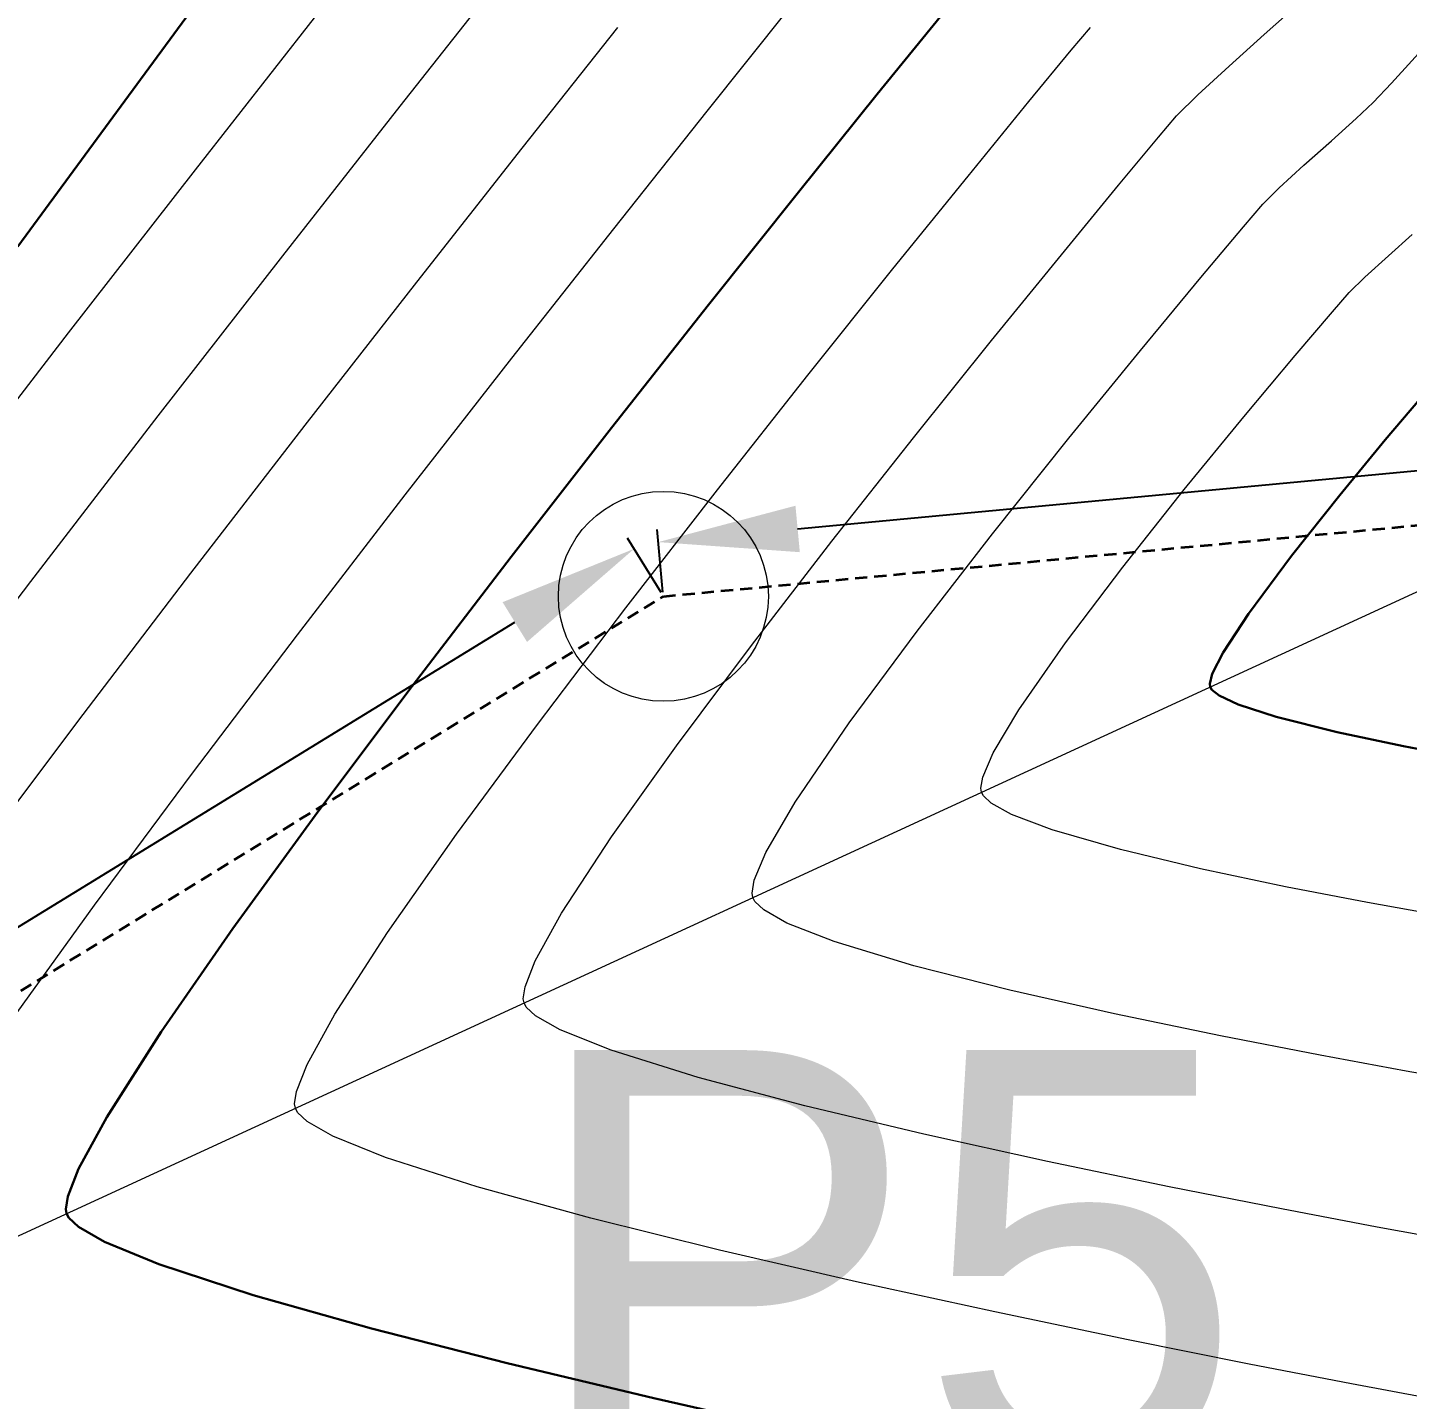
# Model space of a CAD drawing. Header units: millimetres. Extents: x 736950 to 740938, y 8500595 to 8502163.
# Drawn here: x 737808.99 to 737828.7, y 8501206.04 to 8501225.64 of the extents above; entities that cross this region are included whole.
import ezdxf
from ezdxf.enums import TextEntityAlignment as Align

# ---------------------------------------------------------------- set-up
doc = ezdxf.new("R2010")
doc.units = ezdxf.units.MM
doc.linetypes.add('DASHED', pattern=[0.75, 0.5, -0.25])
for name, color, linetype, lineweight in [('CONT-MJR', 80, 'Continuous', 30), ('CONT-MNR', 96, 'Continuous', 15), ('COTAS', 40, 'Continuous', 5), ('CUADROS', 9, 'Continuous', 20), ('PERIMETRO', 7, 'Continuous', 35), ('pista', 251, 'Continuous', 5), ('saiwite', 5, 'Continuous', 5)]:
    doc.layers.add(name, color=color, linetype=linetype, lineweight=lineweight)
doc.styles.add('COTAS', font='arial.ttf')
doc.styles.add('CUADROS', font='arial.ttf')
doc.dimstyles.new('Copy of GenDist', dxfattribs={"dimtxt": 2, "dimasz": 2, "dimexe": 0.18, "dimexo": 0.0625, "dimgap": 1, "dimtad": 2, "dimdec": 3, "dimzin": 1, "dimdsep": 46, "dimtxsty": 'COTAS', "dimcen": 0.09, "dimadec": 3, "dimazin": 0, "dimtfac": 1, "dimtdec": 3, "dimtofl": 0, "dimtmove": 0, "dimatfit": 3, "dimfxl": 1, "dimtolj": 1, "dimtzin": 0, "dimarcsym": 0})

# ---------------------------------------------------------------- blocks, each defined once
blk = doc.blocks.new('*D153')
at = {"layer": 'COTAS', "color": 0, "lineweight": -2, "transparency": 16777216}
for p, q in [((737818.0385703878, 8501217.565420175), (737817.5595984412, 8501218.345172472)), ((737761.44012939, 8501183.661887297), (737815.9496407742, 8501217.14499069)), ((737760.1207185066, 8501181.988703862), (737759.6417465601, 8501182.768456161))]:
    blk.add_line(p, q, dxfattribs=at)
at = {"layer": 'COTAS', "color": 0, "transparency": 16777216}
for points in [[(737815.7751730308, 8501217.429019064), (737816.1241085171, 8501216.860962316), (737817.6538110226, 8501218.191797148)], [(737761.2656616466, 8501183.945915671), (737761.6145971329, 8501183.377858924), (737759.7359591415, 8501182.615080837)]]:
    blk.add_solid(points, dxfattribs=at)
at = {"layer": 'Defpoints', "color": 0, "transparency": 16777216}
for p in [(737817.6538110226, 8501218.191797148), (737818.0712830899, 8501217.512164854), (737760.1534312088, 8501181.935448542)]:
    blk.add_point(p, dxfattribs=at)
at = {"layer": 'COTAS', "color": 0, "transparency": 16777216, "insert": (737787.6370107504, 8501202.125627412), "char_height": 2, "attachment_point": 5, "rotation": 31.560811543288352, "style": 'COTAS'}
blk.add_mtext('\\A1;67.972', dxfattribs=at)
blk = doc.blocks.new('*D154')
at = {"layer": 'COTAS', "color": 0, "lineweight": -2, "transparency": 16777216}
for p, q in [((737892.6454692353, 8501224.602372762), (737892.5613406893, 8501225.495133976)), ((737819.9893568559, 8501218.475581242), (737890.5870493695, 8501225.128290977)), ((737818.0654194364, 8501217.574389188), (737817.9812908905, 8501218.467150401))]:
    blk.add_line(p, q, dxfattribs=at)
at = {"layer": 'COTAS', "color": 0, "transparency": 16777216}
for points in [[(737890.5557765495, 8501225.460154086), (737890.6183221894, 8501224.79642787), (737892.578228012, 8501225.315927897)], [(737819.9580840359, 8501218.80744435), (737820.0206296758, 8501218.143718135), (737817.9981782131, 8501218.287944322)]]:
    blk.add_solid(points, dxfattribs=at)
at = {"layer": 'Defpoints', "color": 0, "transparency": 16777216}
for p in [(737892.578228012, 8501225.315927897), (737892.651332889, 8501224.54014843), (737818.0712830902, 8501217.512164855)]:
    blk.add_point(p, dxfattribs=at)
at = {"layer": 'COTAS', "color": 0, "transparency": 16777216, "insert": (737855.0985823105, 8501223.81416746), "char_height": 2, "attachment_point": 5, "rotation": 5.383318807571368, "style": 'COTAS'}
blk.add_mtext('\\A1;74.910', dxfattribs=at)

msp = doc.modelspace()

# ---------------------------------------------------------------- hatches: boundary and pattern name
at = {"layer": 'pista'}
h = msp.add_hatch(dxfattribs=at)
h.set_pattern_fill('HONEY', color=256, scale=3, angle=9.94991650582834, style=0)
h.set_pattern_definition([(9.94991650582834, (1479841.21072825, -18.49207214638591), (0.4979252195647159, 0.4170677100899267), [0.375, -0.75]), (129.9499165058283, (1479841.21072825, -18.49207214638591), (-0.6101538418184378, 0.222682034283025), [0.3749999999999999, -0.7499999999999998]), (69.94991650582834, (1479841.21072825, -18.49207214638591), (-0.112228622253722, 0.6397497443729518), [-0.75, 0.375])])
h.paths.add_polyline_path([(737744.7999806425, 8501250.923935566), (737743.4751223363, 8501250.754223157), (737756.465848178, 8501242.026572531), (737763.5739612179, 8501242.006896213), (737770.002546867, 8501243.455222024), (737769.8468594846, 8501244.342704736), (737763.4750639071, 8501242.907173423), (737756.7405500773, 8501242.925815564)])
h.paths.add_polyline_path([(737794.2809870465, 8501256.017245878), (737809.7820272583, 8501263.709828075), (737823.391616501, 8501273.483615467), (737837.0791595323, 8501280.557800073), (737851.5530432165, 8501285.77819753), (737870.8510758049, 8501293.050216693, -0.9976846880626209), (737871.0089264096, 8501292.63424804), (737865.2748787645, 8501289.581801567, 0.7845063948290762), (737866.1540430214, 8501286.121818589), (737883.2588851704, 8501291.348365877), (737897.4188924351, 8501296.516943583), (737903.2981396064, 8501301.44146652, -0.5512150924587264), (737904.1219025984, 8501301.177325813), (737906.855912117, 8501297.98174819, 0.5618964424650519), (737910.2738656431, 8501298.536066804), (737914.22079628, 8501308.558674501), (737925.6412323939, 8501300.72656757, 0.340189525830376), (737928.7023693406, 8501300.894137181), (737936.9171069289, 8501306.117412793, -0.358727273887905), (737938.1716059428, 8501305.962964654), (737943.1732157968, 8501301.051021611, 0.3417074120720416), (737946.0555081918, 8501300.709858142), (737955.8779356404, 8501307.072689936), (737971.8320576148, 8501314.464803053), (737988.5677626224, 8501323.411181662), (738023.1375471824, 8501336.282937778), (738044.4246208373, 8501357.728329657), (738061.4456776979, 8501362.208386911), (738078.9085143938, 8501363.070318012), (738112.0997810266, 8501372.051506756), (738118.6561313582, 8501373.365123207), (738128.3493353954, 8501376.976906104), (738155.2251721952, 8501366.826195797), (738176.6167526407, 8501363.543890122), (738193.8053773039, 8501353.328603027), (738204.7313956148, 8501340.877429372), (738207.705198212, 8501335.751671141), (738214.35685511, 8501331.742925933), (738229.9282901662, 8501313.374534177), (738233.5603594936, 8501308.186787868), (738234.53883727, 8501308.358438132), (738230.6417003467, 8501313.924784988), (738214.9478837823, 8501332.43754055), (738208.3676942562, 8501336.403214611), (738205.4657963786, 8501341.405035153), (738194.387784551, 8501354.029418997), (738176.9261677533, 8501364.406946706), (738155.4549153853, 8501367.70147717), (738128.3514754312, 8501377.93815071), (738118.4090486554, 8501374.233504975), (738111.8936108743, 8501372.928085677), (738078.7671659255, 8501363.964436961), (738061.3074614278, 8501363.102660457), (738043.958527311, 8501358.536303693), (738022.6381405202, 8501337.057350922), (737988.196920163, 8501324.233464561), (737971.4304040315, 8501315.270615296), (737955.4419368334, 8501307.862588815), (737945.5806043665, 8501301.47455489, -0.3391433520832071), (737943.8038299843, 8501301.693147572), (737938.8116631231, 8501306.59581691, 0.3560082385246841), (737936.4342009705, 8501306.876887502), (737928.158540546, 8501301.61487459, -0.3502196171718997), (737926.1502499409, 8501301.468794718), (737914.5128481541, 8501309.44969617, 0.4302069892023044), (737913.4330382891, 8501309.014522241), (737909.4507249827, 8501298.90206584, -0.5704007069138802), (737907.5397775185, 8501298.566836312), (737904.9064502402, 8501301.644734057, 0.4931454261128044), (737902.7202336333, 8501302.131411942), (737896.9620044216, 8501297.308254998), (737882.9728831241, 8501292.20205278), (737866.0373022418, 8501287.027224885, -0.7384715771871906), (737865.6977918843, 8501288.787355538), (737871.5108758068, 8501291.881875956, 0.9119586051647783), (737870.5337161538, 8501293.892406015), (737851.2416702455, 8501286.62264278), (737836.7183275839, 8501281.384406622), (737822.9200107896, 8501274.252970394), (737809.3164408724, 8501264.483505804), (737793.8201376351, 8501256.79327439), (737778.9884914039, 8501246.402265295), (737769.846859484, 8501244.34270474), (737770.0025468671, 8501243.455222024), (737779.3594973255, 8501245.563292695)])
h.paths.add_polyline_path([(738260.5182952256, 8501271.251537092), (738234.538837269, 8501308.358438132), (738233.56035949, 8501308.186787868), (738259.6897886079, 8501270.86568047), (738269.3749442189, 8501234.589470252), (738274.5057655985, 8501215.583008338), (738279.7983711922, 8501189.602392923), (738280.7089290785, 8501189.641305126), (738275.382018582, 8501215.790318219), (738270.2441657205, 8501234.822827347)])

# ---------------------------------------------------------------- linework, layer by layer
at = {"layer": 'CONT-MJR'}
for points, elevation in [([(737810.5484318216, 8501224.828655021), (737812.137293342, 8501226.990238044)], 3615), ([(737821.1248088193, 8501224.68762281), (737822.027705132, 8501225.801429523)], 3610), ([(737820.0020007052, 8501223.290583935), (737821.1248088193, 8501224.68762281)], 3610), ([(737828.3814039525, 8501219.748038612), (737828.8743451951, 8501220.33182198)], 3605), ([(737814.4815970046, 8501216.229034992), (737815.8990789396, 8501218.079538424)], 3610), ([(737825.8820815478, 8501216.217055479), (737825.8762428095, 8501216.26430455)], 3605), ([(737825.9058214751, 8501216.177275736), (737825.8820815478, 8501216.217055479)], 3605), ([(737826.0079457365, 8501216.094909463), (737825.9058214751, 8501216.177275736)], 3605), ([(737826.2814088548, 8501215.966105582), (737826.0079457365, 8501216.094909463)], 3605), ([(737826.8248068929, 8501215.789493646), (737826.2814088548, 8501215.966105582)], 3605), ([(737829.5443246295, 8501215.200380275), (737828.6452535226, 8501215.370204408)], 3605), ([(737811.9228551467, 8501212.765474191), (737813.136689961, 8501214.435031446)], 3610), ([(737810.8985899012, 8501211.28830964), (737811.9228551467, 8501212.765474191)], 3610), ([(737810.1223915616, 8501210.071484203), (737810.8985899012, 8501211.28830964)], 3610), ([(737809.5370866607, 8501208.754137916), (737809.5638452229, 8501208.934668262)], 3610), ([(737809.5481849577, 8501208.690636301), (737809.5370866607, 8501208.754137916)], 3610), ([(737809.5813136883, 8501208.630591735), (737809.5481849577, 8501208.690636301)], 3610), ([(737809.7182135149, 8501208.501510201), (737809.5813136883, 8501208.630591735)], 3610), ([(737810.0892437868, 8501208.287194977), (737809.7182135149, 8501208.501510201)], 3610), ([(737810.8626300682, 8501207.967821168), (737810.0892437868, 8501208.287194977)], 3610), ([(737812.2116879901, 8501207.52529994), (737810.8626300682, 8501207.967821168)], 3610), ([(737813.9005763428, 8501207.048570452), (737812.2116879901, 8501207.52529994)], 3610)]:
    msp.add_lwpolyline(points, dxfattribs=dict(at, elevation=elevation))
at = {"layer": 'CONT-MJR', "extrusion": (0.8062172796749638, -0.5916195550803753, 0), "elevation": -4434655.237494929}
msp.add_lwpolyline([(7290334.631850531, 3615.00000000001), (7290337.503660355, 3615.00000000001)], dxfattribs=at)
at = {"layer": 'CONT-MJR', "extrusion": (0.7822010720337713, -0.6230260692051488, 0), "elevation": -4719360.133634859}
msp.add_lwpolyline([(7109345.005854456, 3610), (7109347.067120651, 3610)], dxfattribs=at)
at = {"layer": 'CONT-MJR', "extrusion": (0.7853315814989579, -0.6190753646369284, 0), "elevation": -4683464.56983551}
msp.add_lwpolyline([(7133041.016341347, 3610), (7133043.257005053, 3610)], dxfattribs=at)
at = {"layer": 'CONT-MJR', "extrusion": (0.7891063916252056, -0.6142565446914244, 0), "elevation": -4639713.601399655}
msp.add_lwpolyline([(7161573.767950159, 3610.000000000013), (7161576.098506504, 3610.000000000013)], dxfattribs=at)
at = {"layer": 'CONT-MJR', "extrusion": (0.7718748705334263, -0.6357744759260209, 0), "elevation": -4835347.343669127}
msp.add_lwpolyline([(7030969.324308177, 3605), (7030970.344903956, 3605)], dxfattribs=at)
at = {"layer": 'CONT-MJR', "extrusion": (0.7834630637916813, -0.6214383538808592, 0), "elevation": -4704922.740766186}
msp.add_lwpolyline([(7118904.394474749, 3605), (7118905.504128552, 3605)], dxfattribs=at)
at = {"layer": 'CONT-MJR', "extrusion": (0.8029483539940978, -0.5960486060869274, 0), "elevation": -4474702.183446047}
msp.add_lwpolyline([(7265818.821585617, 3605.000000000013), (7265819.853513707, 3605.000000000013)], dxfattribs=at)
at = {"layer": 'CONT-MJR', "extrusion": (0.836579402173457, -0.5478456934749978, 0), "elevation": -4040104.874512102}
msp.add_lwpolyline([(7516157.627151721, 3605), (7516158.28609191, 3605)], dxfattribs=at)
at = {"layer": 'CONT-MJR', "extrusion": (0.8921216165486278, -0.4517953311917502, 0), "elevation": -3182579.435989012}
msp.add_lwpolyline([(7917465.222779845, 3605.00000000001), (7917465.567141252, 3605.00000000001)], dxfattribs=at)
at = {"layer": 'CONT-MJR', "extrusion": (0.9698651050399408, -0.2436425209725604, 0), "elevation": -1355666.191004675}
msp.add_lwpolyline([(8424798.761673568, 3605.000000000003), (8424798.90554518, 3605.000000000003)], dxfattribs=at)
at = {"layer": 'CONT-MJR', "extrusion": (0.800127491966911, -0.5998299730746546, 0), "elevation": -4508938.651066799}
msp.add_lwpolyline([(7244617.81848948, 3610), (7244620.060636592, 3610)], dxfattribs=at)
at = {"layer": 'CONT-MJR', "extrusion": (0.2434608329433989, 0.9699107293057988, 0), "elevation": 8425052.339709228}
msp.add_lwpolyline([(1354086.027878836, 3605.000000000003), (1354086.923391862, 3605.000000000003)], dxfattribs=at)
at = {"layer": 'CONT-MJR', "extrusion": (-0.2068679677520381, -0.9783688690458942, 0), "elevation": -8469957.579655306}
msp.add_lwpolyline([(-1036760.569850223, 3605.000000000013), (-1036761.542774616, 3605.000000000013)], dxfattribs=at)
at = {"layer": 'CONT-MJR', "extrusion": (0.8782894345387643, -0.4781293435646655, 0), "elevation": -3416667.155791807}
msp.add_lwpolyline([(7819290.813121141, 3610.000000000013), (7819291.656073555, 3610.000000000013)], dxfattribs=at)
at = {"layer": 'CONT-MJR', "extrusion": (0.9309479406258399, -0.3651519298107401, 0), "elevation": -2417370.554182665}
msp.add_lwpolyline([(8183595.536630313, 3610.00000000001), (8183595.962497028, 3610.00000000001)], dxfattribs=at)
at = {"layer": 'CONT-MJR', "extrusion": (-0.2479989314167059, -0.9687603057599812, 0), "elevation": -8418608.99862935}
msp.add_lwpolyline([(-1393523.443723083, 3610.00000000001), (-1393525.443881339, 3610.00000000001)], dxfattribs=at)
at = {"layer": 'CONT-MJR', "extrusion": (-0.2322951333315219, -0.9726453469947258, 0), "elevation": -8440050.025683088}
msp.add_lwpolyline([(-1257153.613240385, 3610.000000000013), (-1257155.767586406, 3610.000000000013)], dxfattribs=at)
at = {"layer": 'CONT-MJR', "extrusion": (-0.2210041434234334, -0.9752728687857951, 0), "elevation": -8454056.43499231}
msp.add_lwpolyline([(-1159225.731872346, 3610.00000000001), (-1159227.948801118, 3610.00000000001)], dxfattribs=at)
at = {"layer": 'CONT-MNR', "extrusion": (0.7850154437151196, -0.6194761925439541, 0), "elevation": -4687110.566980796}
msp.add_lwpolyline([(7130650.939996772, 3613.000000000013), (7130653.399213227, 3613.000000000013)], dxfattribs=at)
at = {"layer": 'CONT-MNR', "extrusion": (0.7806899668010886, -0.6249185352796918, 0), "elevation": -4736565.075548492}
msp.add_lwpolyline([(7097897.208751082, 3611.00000000001), (7097899.058385735, 3611.00000000001)], dxfattribs=at)
at = {"layer": 'CONT-MNR'}
for points, elevation in [([(737826.6550907627, 8501225.540184004), (737827.1100528304, 8501225.948482553)], 3608), ([(737816.0538083096, 8501223.916712955), (737817.4198896302, 8501225.64098062)], 3612), ([(737823.2919530416, 8501224.584073361), (737823.8954104465, 8501225.316253446)], 3609), ([(737825.7035229892, 8501224.67929116), (737826.153680122, 8501225.091531727)], 3608), ([(737812.6344463184, 8501222.377133697), (737814.3131889128, 8501224.519704988)], 3613), ([(737827.9683785096, 8501224.342327526), (737828.2113123495, 8501224.569916733)], 3607), ([(737827.6127748316, 8501224.023196602), (737827.9683785096, 8501224.342327526)], 3607), ([(737824.5732002276, 8501223.38894352), (737825.1437072556, 8501224.0750102)], 3608), ([(737826.8690183207, 8501223.350312676), (737827.2208664055, 8501223.672524728)], 3607), ([(737826.633595667, 8501223.116561217), (737826.8690183207, 8501223.350312676)], 3607), ([(737828.4290866535, 8501222.380002232), (737828.7681048024, 8501222.683176914)], 3606), ([(737824.8850808202, 8501221.028035382), (737825.7466221534, 8501222.067146113)], 3607), ([(737807.6981273374, 8501218.841428323), (737809.5762094082, 8501221.276424045)], 3614), ([(737814.3817848162, 8501218.961691303), (737815.906196834, 8501220.917441497)], 3611), ([(737809.0372521554, 8501217.726500936), (737810.8569473436, 8501220.090177761)], 3613), ([(737811.3238178105, 8501217.846158186), (737812.9549944202, 8501219.95904282)], 3612), ([(737820.4784000678, 8501218.301606383), (737821.6434002799, 8501219.778359149)], 3608), ([(737822.7704202606, 8501218.406065786), (737823.8633781052, 8501219.775338057)], 3607), ([(737817.5353361119, 8501217.347355692), (737818.8444768622, 8501219.034115678)], 3609), ([(737819.3280461025, 8501216.8103597), (737820.4784000678, 8501218.301606383)], 3608), ([(737823.816487917, 8501216.850367514), (737824.6339463355, 8501217.930473654)], 3606), ([(737816.2717426531, 8501215.683302993), (737817.5353361119, 8501217.347355692)], 3609), ([(737818.2576462019, 8501215.377890142), (737819.3280461025, 8501216.8103597)], 3608), ([(737822.7813131111, 8501215.274093814), (737823.1485337971, 8501215.891179344)], 3606), ([(737819.9530784688, 8501214.568915742), (737820.7263641905, 8501215.705842981)], 3607), ([(737822.6055899077, 8501214.769573273), (737822.6331472092, 8501214.930536302)], 3606), ([(737822.6153022299, 8501214.711771643), (737822.6055899077, 8501214.769573273)], 3606), ([(737822.6427754565, 8501214.661381634), (737822.6153022299, 8501214.711771643)], 3606), ([(737823.6263853308, 8501214.174205933), (737823.0423287592, 8501214.396403793)], 3606), ([(737814.1301095579, 8501212.708150458), (737815.1159244729, 8501214.113165328)], 3609), ([(737816.6179398644, 8501212.982366562), (737817.3325081833, 8501214.07746875)], 3608), ([(737819.3375212642, 8501213.27174705), (737819.3681348541, 8501213.455020558)], 3607), ([(737819.3485229119, 8501213.206487807), (737819.3375212642, 8501213.27174705)], 3607), ([(737819.8349885816, 8501212.843073322), (737819.5041632381, 8501213.03103809)], 3607), ([(737829.1637053813, 8501212.950704254), (737828.1307079446, 8501213.136495212)], 3606), ([(737816.2417822458, 8501212.30335278), (737816.6179398644, 8501212.982366562)], 3608), ([(737823.0192945536, 8501211.8847065), (737821.6485480368, 8501212.232771853)], 3607), ([(737816.0708150854, 8501211.762468189), (737816.0956473969, 8501211.93366783)], 3608), ([(737816.1140428403, 8501211.64238026), (737816.0817435939, 8501211.701203972)], 3608), ([(737816.2457881388, 8501211.518129824), (737816.1140428403, 8501211.64238026)], 3608), ([(737812.9826826747, 8501210.822528275), (737813.3765258959, 8501211.539466131)], 3609), ([(737816.5989084621, 8501211.317003313), (737816.2457881388, 8501211.518129824)], 3608), ([(737827.4528348629, 8501210.955939753), (737826.0279317994, 8501211.233011208)], 3607), ([(737818.5701605969, 8501210.63692979), (737817.325385671, 8501211.026218394)], 3608), ([(737820.0928532347, 8501210.232629282), (737818.5701605969, 8501210.63692979)], 3608), ([(737829.6113407036, 8501210.565745449), (737828.682802442, 8501210.729091419)], 3607), ([(737812.8039297935, 8501210.258682474), (737812.8301393596, 8501210.435922958)], 3609), ([(737812.8149642756, 8501210.195920138), (737812.8039297935, 8501210.258682474)], 3609), ([(737812.8478677542, 8501210.13618525), (737812.8149642756, 8501210.195920138)], 3609), ([(737814.1040733188, 8501209.491606358), (737813.3479541361, 8501209.799455835)], 3609), ([(737823.5598370061, 8501209.437548485), (737821.7904249243, 8501209.827955855)], 3608), ([(737825.2980508198, 8501209.076046158), (737823.5598370061, 8501209.437548485)], 3608), ([(737828.9947124171, 8501206.053668562), (737827.9010329829, 8501206.257360037)], 3609)]:
    msp.add_lwpolyline(points, dxfattribs=dict(at, elevation=elevation))
at = {"layer": 'CONT-MNR', "extrusion": (0.7874071220115432, -0.6164333088059883, 0), "elevation": -4659479.455254822}
msp.add_lwpolyline([(7148735.53240336, 3614.00000000001), (7148738.286469078, 3614.00000000001)], dxfattribs=at)
at = {"layer": 'CONT-MNR', "extrusion": (0.7652233076307012, -0.6437649333869695, 0), "elevation": -4908190.70773057}
msp.add_lwpolyline([(6980320.906297537, 3609), (6980321.334461237, 3609)], dxfattribs=at)
at = {"layer": 'CONT-MNR', "extrusion": (0.6668127753845341, -0.7452252831083866, 0), "elevation": -5843335.970318117}
msp.add_lwpolyline([(6218572.201713951, 3608.000000000013), (6218572.874544911, 3608.000000000013)], dxfattribs=at)
at = {"layer": 'CONT-MNR', "extrusion": (0.7365029907879285, -0.6764342869491733, 0), "elevation": -5207107.093831934}
msp.add_lwpolyline([(6760270.00166096, 3607), (6760270.934820873, 3607)], dxfattribs=at)
at = {"layer": 'CONT-MNR', "extrusion": (-0.7329463310029064, 0.6802864660342569, 0), "elevation": 5242479.539240429}
msp.add_lwpolyline([(-6732875.903966293, 3607.00000000001), (-6732876.284518934, 3607.00000000001)], dxfattribs=at)
at = {"layer": 'CONT-MNR', "extrusion": (0.7045836039661584, -0.7096209868810672, 0), "elevation": -5512787.553329184}
msp.add_lwpolyline([(6513399.702087108, 3608), (6513400.126541219, 3608)], dxfattribs=at)
at = {"layer": 'CONT-MNR', "extrusion": (0.7830671286006292, -0.6219371930550268, 0), "elevation": -4709466.101729341}
msp.add_lwpolyline([(7115904.160908166, 3611), (7115906.304720732, 3611)], dxfattribs=at)
at = {"layer": 'CONT-MNR', "extrusion": (0.7749302353869738, -0.632046778556057, 0), "elevation": -4801410.03483796}
msp.add_lwpolyline([(7054193.427858626, 3609), (7054194.802836043, 3609)], dxfattribs=at)
at = {"layer": 'CONT-MNR', "extrusion": (0.7629507783359031, -0.6464565800087735, 0), "elevation": -4932747.973752093}
msp.add_lwpolyline([(6962987.443882425, 3608), (6962987.84393124, 3608)], dxfattribs=at)
at = {"layer": 'CONT-MNR', "extrusion": (0.6668127767367723, -0.7452252818984308, 0), "elevation": -5843334.189940958}
msp.add_lwpolyline([(6218572.061399103, 3607.000000000013), (6218572.587291658, 3607.000000000013)], dxfattribs=at)
at = {"layer": 'CONT-MNR', "extrusion": (0.7860557704037612, -0.6181555838257465, 0), "elevation": -4675114.466876545}
msp.add_lwpolyline([(7138518.793699412, 3612), (7138521.228724566, 3612)], dxfattribs=at)
at = {"layer": 'CONT-MNR', "extrusion": (0.7894744928759937, -0.6137833698449257, 0), "elevation": -4635426.40182396}
msp.add_lwpolyline([(7164352.604021154, 3614.000000000013), (7164355.559257334, 3614.000000000013)], dxfattribs=at)
at = {"layer": 'CONT-MNR', "extrusion": (0.7779142919624422, -0.6283703958339957, 0), "elevation": -4767954.579725353}
msp.add_lwpolyline([(7076847.335531079, 3609.00000000001), (7076849.042191212, 3609.00000000001)], dxfattribs=at)
at = {"layer": 'CONT-MNR', "extrusion": (0.7723891640567653, -0.6351495723431541, 0), "elevation": -4829660.694566436}
msp.add_lwpolyline([(7034880.502522193, 3608.000000000013), (7034881.788978305, 3608.000000000013)], dxfattribs=at)
at = {"layer": 'CONT-MNR', "extrusion": (0.7599109612317587, -0.650027177124022, 0), "elevation": -4965343.518201699}
msp.add_lwpolyline([(6939779.571705054, 3607.00000000001), (6939779.993994801, 3607.00000000001)], dxfattribs=at)
at = {"layer": 'CONT-MNR', "extrusion": (-0.7856751147198302, 0.6186393247361355, 0), "elevation": 4679505.971055403}
msp.add_lwpolyline([(-7135639.653558657, 3611), (-7135642.007375696, 3611)], dxfattribs=at)
at = {"layer": 'CONT-MNR', "extrusion": (0.7654340624063145, -0.6435143324807662, 0), "elevation": -4905901.285225326}
msp.add_lwpolyline([(6981926.385098536, 3607.000000000009), (6981927.33686242, 3607.000000000009)], dxfattribs=at)
at = {"layer": 'CONT-MNR', "extrusion": (0.7895603957771634, -0.6136728618899561, 0), "elevation": -4634421.830075745}
msp.add_lwpolyline([(7165001.199105883, 3613), (7165004.095598602, 3613)], dxfattribs=at)
at = {"layer": 'CONT-MNR', "extrusion": (0.7759103477017464, -0.6308431915534596, 0), "elevation": -4790453.180811511}
msp.add_lwpolyline([(7061635.935138418, 3608.00000000001), (7061637.517733379, 3608.00000000001)], dxfattribs=at)
at = {"layer": 'CONT-MNR', "extrusion": (0.6710239698525836, -0.7414356559292783, 0), "elevation": -5808008.829961797}
msp.add_lwpolyline([(6251575.840917894, 3606.00000000001), (6251576.295311864, 3606.00000000001)], dxfattribs=at)
at = {"layer": 'CONT-MNR', "extrusion": (-0.7811923344202167, 0.6242904265188536, 0), "elevation": 4730851.24433201}
msp.add_lwpolyline([(-7101702.470456734, 3609.000000000006), (-7101704.414345862, 3609.000000000006)], dxfattribs=at)
at = {"layer": 'CONT-MNR', "extrusion": (0.6990160265424762, -0.7151060023778072, 0), "elevation": -5563521.272176708}
msp.add_lwpolyline([(6470115.455256569, 3606.000000000013), (6470115.773129547, 3606.000000000013)], dxfattribs=at)
at = {"layer": 'CONT-MNR', "extrusion": (0.7885812816531312, -0.6149305344722319, 0), "elevation": -4645834.24741042}
msp.add_lwpolyline([(7157606.645672419, 3612), (7157609.237167558, 3612)], dxfattribs=at)
at = {"layer": 'CONT-MNR', "extrusion": (-0.7563804077878518, 0.6541320040440485, 0), "elevation": 5002842.746149528}
msp.add_lwpolyline([(-6912794.109567385, 3606), (-6912794.471674359, 3606)], dxfattribs=at)
at = {"layer": 'CONT-MNR', "extrusion": (0.7617515631806966, -0.6478692429740476, 0), "elevation": -4945638.639753955}
msp.add_lwpolyline([(6953833.835383737, 3606.000000000013), (6953834.653552195, 3606.000000000013)], dxfattribs=at)
at = {"layer": 'CONT-MNR', "extrusion": (0.7800056127249555, -0.6257725178669695, 0), "elevation": -4744324.682602116}
msp.add_lwpolyline([(7092707.649655877, 3608.000000000003), (7092709.430396656, 3608.000000000003)], dxfattribs=at)
at = {"layer": 'CONT-MNR', "extrusion": (0.7749360935702047, -0.632039595976511, 0), "elevation": -4801341.169683093}
msp.add_lwpolyline([(7054235.939793586, 3607.000000000013), (7054237.556310524, 3607.000000000013)], dxfattribs=at)
at = {"layer": 'CONT-MNR', "extrusion": (-0.767098996678528, 0.6415287439349822, 0), "elevation": 4887791.175113934}
msp.add_lwpolyline([(-6994614.211816412, 3606.000000000013), (-6994615.357089577, 3606.000000000013)], dxfattribs=at)
at = {"layer": 'CONT-MNR', "extrusion": (0.7850931167433726, -0.6193777506838435, 0), "elevation": -4686209.427218916}
msp.add_lwpolyline([(7131237.123916196, 3609.000000000013), (7131239.210623467, 3609.000000000013)], dxfattribs=at)
at = {"layer": 'CONT-MNR', "extrusion": (0.7739156104245554, -0.6332887397871432, 0), "elevation": -4812711.609086248}
msp.add_lwpolyline([(7046482.70962678, 3606), (7046484.053159568, 3606)], dxfattribs=at)
at = {"layer": 'CONT-MNR', "extrusion": (0.792404760070768, -0.6099956526215482, 0), "elevation": -4601058.980440608}
msp.add_lwpolyline([(7186467.41554824, 3611.000000000006), (7186469.93697846, 3611.000000000006)], dxfattribs=at)
at = {"layer": 'CONT-MNR', "extrusion": (0.783332377029134, -0.6216030784173183, 0), "elevation": -4706421.311539098}
msp.add_lwpolyline([(7117913.312913802, 3606.00000000001), (7117914.726069248, 3606.00000000001)], dxfattribs=at)
at = {"layer": 'CONT-MNR', "extrusion": (0.7907018857022385, -0.6122013785895325, 0), "elevation": -4621059.771998832}
msp.add_lwpolyline([(7173623.785189668, 3607), (7173625.541648827, 3607)], dxfattribs=at)
at = {"layer": 'CONT-MNR', "extrusion": (0.7958302815437168, -0.605519746150403, 0), "elevation": -4560484.425878275}
msp.add_lwpolyline([(7212281.456232833, 3613), (7212284.437690081, 3613)], dxfattribs=at)
at = {"layer": 'CONT-MNR', "extrusion": (0.7951975970194396, -0.6063503786545441, 0), "elevation": -4568010.868289132}
msp.add_lwpolyline([(7207517.510175656, 3612.000000000003), (7207520.178576309, 3612.000000000003)], dxfattribs=at)
at = {"layer": 'CONT-MNR', "extrusion": (0.797074023611036, -0.6038816116462844, 0), "elevation": -4545637.148974216}
msp.add_lwpolyline([(7221648.340857704, 3611.000000000013), (7221650.820006139, 3611.000000000013)], dxfattribs=at)
at = {"layer": 'CONT-MNR', "extrusion": (0.8043335096708503, -0.5941780921748735, 0), "elevation": -4457782.194920455}
msp.add_lwpolyline([(7276209.5767078, 3607.000000000013), (7276211.207110131, 3607.000000000013)], dxfattribs=at)
at = {"layer": 'CONT-MNR', "extrusion": (0.8206272500816493, -0.5714638364966153, 0), "elevation": -4252659.666631464}
msp.add_lwpolyline([(7397968.666246057, 3606), (7397969.835093634, 3606)], dxfattribs=at)
at = {"layer": 'CONT-MNR', "extrusion": (0.7998116114487253, -0.6002511026160581, 0), "elevation": -4512755.342295425}
msp.add_lwpolyline([(7242239.548189397, 3612.000000000013), (7242242.137134083, 3612.000000000013)], dxfattribs=at)
at = {"layer": 'CONT-MNR', "extrusion": (-0.8053313989031926, 0.592824879657245, 0), "elevation": 4445545.554138333}
msp.add_lwpolyline([(-7283689.811438221, 3609.00000000001), (-7283691.761117157, 3609.00000000001)], dxfattribs=at)
at = {"layer": 'CONT-MNR', "extrusion": (0.81483873531993, -0.5796877050811213, 0), "elevation": -4326847.136853089}
msp.add_lwpolyline([(7354822.16381937, 3608), (7354823.759744222, 3608)], dxfattribs=at)
at = {"layer": 'CONT-MNR', "extrusion": (0.9182455998799125, -0.396011386580209, 0), "elevation": -2689075.52587882}
msp.add_lwpolyline([(8098389.367601266, 3606.000000000003), (8098389.741746821, 3606.000000000003)], dxfattribs=at)
at = {"layer": 'CONT-MNR', "extrusion": (0.8032338275977131, -0.5956638466473582, 0), "elevation": -4471231.388726224}
msp.add_lwpolyline([(7267948.645625502, 3611.000000000003), (7267950.998570136, 3611.000000000003)], dxfattribs=at)
at = {"layer": 'CONT-MNR', "extrusion": (0.864361679387402, -0.5028706465947181, 0), "elevation": -3637267.97338266}
msp.add_lwpolyline([(7719151.266970223, 3607.000000000006), (7719152.098495721, 3607.000000000006)], dxfattribs=at)
at = {"layer": 'CONT-MNR', "extrusion": (0.686159079030576, 0.7274515229648721, 0), "elevation": 6690485.257528089}
msp.add_lwpolyline([(5296455.266462192, 3606.00000000001), (5296455.417529887, 3606.00000000001)], dxfattribs=at)
at = {"layer": 'CONT-MNR', "extrusion": (0.4865640427699258, 0.8736449120113879, 0), "elevation": 7786040.865660427}
msp.add_lwpolyline([(3491789.89827284, 3606), (3491790.229825029, 3606)], dxfattribs=at)
at = {"layer": 'CONT-MNR', "extrusion": (-0.2775650879389726, -0.9607068345533045, 0), "elevation": -8371968.638902164}
msp.add_lwpolyline([(-1650807.046784281, 3606.000000000003), (-1650808.059288217, 3606.000000000003)], dxfattribs=at)
at = {"layer": 'CONT-MNR', "extrusion": (0.9212913011334856, -0.3888731649982668, 0), "elevation": -2626147.21690925}
msp.add_lwpolyline([(8119012.158073008, 3607), (8119012.58698882, 3607)], dxfattribs=at)
at = {"layer": 'CONT-MNR', "extrusion": (-0.2329131786764316, -0.9724975327469169, 0), "elevation": -8439258.60914498}
msp.add_lwpolyline([(-1262510.971167511, 3606), (-1262512.148237126, 3606)], dxfattribs=at)
at = {"layer": 'CONT-MNR', "extrusion": (-0.2066402360761913, -0.9784169933287012, 0), "elevation": -8470196.354644185}
msp.add_lwpolyline([(-1034790.304509334, 3606.000000000006), (-1034791.543316085, 3606.000000000006)], dxfattribs=at)
at = {"layer": 'CONT-MNR', "extrusion": (0.8782177233217688, 0.4782610484280832, 0), "elevation": 4713765.169528073}
msp.add_lwpolyline([(7113045.787691494, 3607.000000000013), (7113045.852499588, 3607.000000000013)], dxfattribs=at)
at = {"layer": 'CONT-MNR', "extrusion": (-0.1893330355543144, -0.9819129297691261, 0), "elevation": -8487146.337152101}
msp.add_lwpolyline([(-885077.5075373374, 3606), (-885078.7040143914, 3606)], dxfattribs=at)
at = {"layer": 'CONT-MNR', "extrusion": (0.8117913324995747, -0.5839476281984243, 0), "elevation": -4365315.506771618}
msp.add_lwpolyline([(7332051.3328608, 3611.00000000001), (7332053.475890603, 3611.00000000001)], dxfattribs=at)
at = {"layer": 'CONT-MNR', "extrusion": (0.6891197852742853, 0.724647446378943, 0), "elevation": 6668828.332345299}
msp.add_lwpolyline([(5323695.078939461, 3607), (5323695.250947432, 3607)], dxfattribs=at)
at = {"layer": 'CONT-MNR', "extrusion": (0.3661333534500971, 0.9305623931211634, 0), "elevation": 8181049.418109054}
msp.add_lwpolyline([(2425989.451153249, 3607.000000000011), (2425990.175288235, 3607.000000000011)], dxfattribs=at)
at = {"layer": 'CONT-MNR', "extrusion": (0.8404297007017577, -0.5419205829070843, 0), "elevation": -3986901.237676508}
msp.add_lwpolyline([(7544506.924799411, 3609.000000000003), (7544508.315378922, 3609.000000000003)], dxfattribs=at)
at = {"layer": 'CONT-MNR', "extrusion": (-0.2898580590145779, -0.9570696451274073, 0), "elevation": -8350115.725718812}
msp.add_lwpolyline([(-1757998.173719046, 3607.000000000009), (-1757999.364548443, 3607.000000000009)], dxfattribs=at)
at = {"layer": 'CONT-MNR', "extrusion": (0.9299776346024016, -0.3676161029380001, 0), "elevation": -2439029.933903244}
msp.add_lwpolyline([(8177170.043092952, 3608.00000000001), (8177170.440613211, 3608.00000000001)], dxfattribs=at)
at = {"layer": 'CONT-MNR', "extrusion": (0.2202815165259209, 0.9754363400432858, 0), "elevation": 8454919.780368535}
msp.add_lwpolyline([(1152958.927783637, 3607.000000000011), (1152960.460730964, 3607.000000000011)], dxfattribs=at)
at = {"layer": 'CONT-MNR', "extrusion": (0.9844596229388431, 0.1756110782471056, 0), "elevation": 2219257.094886857}
msp.add_lwpolyline([(8239530.988227506, 3608.000000000013), (8239531.050458824, 3608.000000000013)], dxfattribs=at)
at = {"layer": 'CONT-MNR', "extrusion": (-0.2031698842685752, -0.9791435023153111, 0), "elevation": -8473809.769318113}
msp.add_lwpolyline([(-1004752.541265064, 3607.000000000006), (-1004754.086845167, 3607.000000000006)], dxfattribs=at)
at = {"layer": 'CONT-MNR', "extrusion": (-0.3716044298515134, -0.9283911609417291, 0), "elevation": -8166625.360576034}
msp.add_lwpolyline([(-2474104.593167562, 3608), (-2474105.375679545, 3608)], dxfattribs=at)
at = {"layer": 'CONT-MNR', "extrusion": (0.9302078415195468, -0.3670332022795021, 0), "elevation": -2433907.209379368}
msp.add_lwpolyline([(8178694.415632301, 3609.000000000013), (8178694.831244061, 3609.000000000013)], dxfattribs=at)
at = {"layer": 'CONT-MNR', "extrusion": (0.1813753615566474, 0.9834139404239679, 0), "elevation": 8494033.085580466}
msp.add_lwpolyline([(816319.1573456315, 3607.000000000003), (816320.4080575935, 3607.000000000003)], dxfattribs=at)
at = {"layer": 'CONT-MNR', "extrusion": (-0.2318860681400674, -0.9727429523787566, 0), "elevation": -8440582.54080678}
msp.add_lwpolyline([(-1253601.174691062, 3608), (-1253602.919830089, 3608)], dxfattribs=at)
at = {"layer": 'CONT-MNR', "extrusion": (0.6857766463036783, 0.727812057735017, 0), "elevation": 6693258.062865284}
msp.add_lwpolyline([(5292942.103851767, 3609), (5292942.289685993, 3609)], dxfattribs=at)
at = {"layer": 'CONT-MNR', "extrusion": (-0.4975937279999897, -0.8674102154431157, 0), "elevation": -7741167.51804977}
msp.add_lwpolyline([(-3590161.84151557, 3609), (-3590162.262117017, 3609)], dxfattribs=at)
at = {"layer": 'CONT-MNR', "extrusion": (-0.3057924907532477, -0.9520981843270814, 0), "elevation": -8319604.13414002}
msp.add_lwpolyline([(-1897133.181551711, 3609), (-1897134.555994339, 3609)], dxfattribs=at)
at = {"layer": 'CONT-MNR', "extrusion": (0.2650086811797434, 0.9642460261257877, 0), "elevation": 8392784.55374501}
msp.add_lwpolyline([(1541456.942829277, 3609.000000000003), (1541458.624732914, 3609.000000000003)], dxfattribs=at)
at = {"layer": 'CONT-MNR', "extrusion": (-0.1944475693842964, -0.9809129129339359, 0), "elevation": -8482414.09408108}
msp.add_lwpolyline([(-929295.4441296582, 3608), (-929297.0793175172, 3608)], dxfattribs=at)
at = {"layer": 'CONT-MNR', "extrusion": (0.1867314514472295, 0.9824109959891589, 0), "elevation": 8489456.451477304}
msp.add_lwpolyline([(862592.3975944066, 3608.000000000013), (862593.7887650111, 3608.000000000013)], dxfattribs=at)
at = {"layer": 'CONT-MNR', "extrusion": (-0.2408942095715779, -0.9705513792658711, 0), "elevation": -8428595.608317712}
msp.add_lwpolyline([(-1331800.698293114, 3609), (-1331802.591837368, 3609)], dxfattribs=at)
at = {"layer": 'CONT-MNR', "extrusion": (-0.1791985703121171, -0.9838129255087541, 0), "elevation": -8495816.573976858}
msp.add_lwpolyline([(-797518.3779668739, 3608.00000000001), (-797519.4212414883, 3608.00000000001)], dxfattribs=at)
at = {"layer": 'CONT-MNR', "extrusion": (-0.2248762620775839, -0.9743873289170041, 0), "elevation": -8449387.470874086}
msp.add_lwpolyline([(-1192796.548078062, 3609), (-1192798.556153839, 3609)], dxfattribs=at)
at = {"layer": 'CONT-MNR', "extrusion": (-0.2133332129099589, -0.9769794983875117, 0), "elevation": -8462907.339878257}
msp.add_lwpolyline([(-1092752.10780953, 3609.000000000006), (-1092754.132779066, 3609.000000000006)], dxfattribs=at)
at = {"layer": 'CONT-MNR', "extrusion": (-0.2044363010934236, -0.9788798694401879, 0), "elevation": -8472498.44366504}
msp.add_lwpolyline([(-1015713.535178792, 3609.000000000013), (-1015715.479148045, 3609.000000000013)], dxfattribs=at)
at = {"layer": 'CONT-MNR', "extrusion": (-0.1970849986881197, -0.9803864050934733, 0), "elevation": -8479881.842372134}
msp.add_lwpolyline([(-952105.268363619, 3609), (-952107.0332999021, 3609)], dxfattribs=at)
at = {"layer": 'CONT-MNR', "extrusion": (-0.190394426672762, -0.9817076765982582, 0), "elevation": -8486177.76339584}
msp.add_lwpolyline([(-894250.9769445023, 3609), (-894252.4647348704, 3609)], dxfattribs=at)
at = {"layer": 'COTAS'}
msp.add_circle((737818.0712830903, 8501217.512164854), 1.5, dxfattribs=at)
at = {"layer": 'PERIMETRO', "linetype": 'DASHED', "ltscale": 0.35}
msp.add_lwpolyline([(737683.200969866, 8501281.329551859), (737744.6024409891, 8501182.423775388), (737752.754863814, 8501178.840202238), (737760.1534312089, 8501181.935448542), (737818.0712830903, 8501217.512164854), (737892.6513328891, 8501224.540148428), (737966.6724460352, 8501242.248666123), (737994.6087461784, 8501268.421881564), (738169.7309229737, 8501324.89666196), (738221.1104446506, 8501260.626977284), (738220.501630505, 8501242.23256058), (738236.8284346196, 8501144.032219619), (738320.8206677334, 8501132.278902221)], dxfattribs=at)
at = {"layer": 'saiwite'}
msp.add_line((737796.2621935044, 8501202.568646956), (737831.0403261232, 8501218.593898673), dxfattribs=at)

# ---------------------------------------------------------------- texts
at = {"layer": 'CUADROS', "style": 'CUADROS'}
msp.add_text('P5', height=6, dxfattribs=at).set_placement((737821.2397072826, 8501208.02738293), align=Align.MIDDLE_CENTER)

# ---------------------------------------------------------------- dimensions: what is measured, and where the dimension line sits
at = {"layer": 'COTAS'}
for p1, p2, distance, picture, middle in [((737818.0712830903, 8501217.512164854), (737892.6513328891, 8501224.540148428), 0.7792163419029842, '*D154', (737855.0985823105, 8501223.81416746)), ((737760.1534312089, 8501181.935448542), (737818.0712830903, 8501217.512164854), 0.7976107970436412, '*D153', (737787.6370107504, 8501202.125627412))]:
    dim = msp.add_aligned_dim(p1=p1, p2=p2, distance=distance, dimstyle='Copy of GenDist', dxfattribs=at)
    dim.commit()
    dim.dimension.update_dxf_attribs({"geometry": picture, "text_midpoint": middle})

doc.saveas('drawing.dxf')
